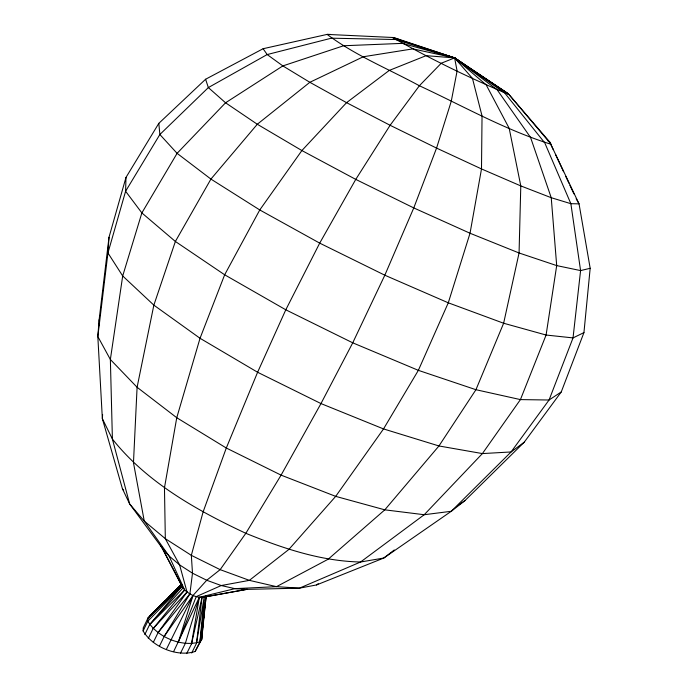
<?xml version="1.0" encoding="UTF-8"?>
<svg xmlns="http://www.w3.org/2000/svg" width="688" height="688" viewBox="0 0 688 688"><rect width="100%" height="100%" fill="white"/><g stroke="black" fill="none" stroke-linecap="round" stroke-linejoin="round"><path stroke-width="1.03" d="M125.981 177.435L125.603 191.255L107.939 252.943L97.825 336.518L102.357 418.665L122.421 488.721L129.671 503.986L161.525 547.132L169.033 555.973L179.611 564.891L192.494 573.199L206.727 580.259L221.226 585.54L234.883 588.653L246.691 589.384L299.426 588.163L316.532 584.946L383.792 558.037L451.276 511.287L464.985 500.58L524.239 442.186L561.245 391.962L583.94 332.605L590.175 268.294L579.038 203.854L549.678 141.926L508.251 93.697L454.605 57.895L393.708 37.53L327.11 34.4L263.108 48.719L205.592 79.249L158.816 123.358L125.981 177.435L109.005 237.274L99.132 319.731L97.825 336.518L110.364 359.489L137.093 387.275L176.756 417.719L226.3 448.017L281.091 475.133L335.692 496.366L384.807 509.834L424.212 514.727L451.276 511.287L511.081 451.956L524.239 442.186M143.104 630.948L143.25 627.869L147.946 618.142L181.142 584.576L147.946 618.142L147.817 621.187L143.104 630.948C152.478 647.047 177.315 657.367 195.16 651.467L201.696 639.427L206.194 595.903L204.018 615.055M102.607 414.443L102.357 418.665L112.402 439.064L129.671 503.986L144.256 521.065L169.033 555.973L184.668 590.02C189.879 594.613 197.06 598.414 204.181 597.064L247.396 589.272M109.005 237.274L107.939 252.943L122.696 275.965L153.854 305.145L200.036 338.281L257.604 372.26L320.978 403.572L383.526 428.925L438.953 445.962L482.4 453.581L511.081 451.956L549.058 400.012L573.027 337.911L580.586 270.59L570.868 203.691L544.776 142.872L504.786 93.069L454.605 57.895L392.642 37.548L398.567 39.405M160.983 545.593L182.019 586.064L147.817 621.187C157.354 637.2 182.036 647.528 199.959 641.818L201.696 639.427L205.635 596.169L199.959 641.818L195.16 651.467M199.959 641.818L204.181 597.064L196.484 643.34L191.685 653.024M201.937 633.184L202.272 630.019M202.599 626.863L202.934 623.706M203.261 620.542L203.708 616.328M204.035 613.171L204.37 610.007M204.697 606.85L205.033 603.694M205.359 600.529L205.807 596.315M201.971 633.149L202.332 629.959M202.573 627.826L203.055 623.569M203.295 621.445L203.777 617.188M196.484 643.34L202.023 597.451L246.691 589.384M159.487 646.101L164.277 636.288L189.888 593.899L192.494 573.199L191.333 555.345L203.046 512.096L226.3 448.017L257.604 372.26L285.795 309.798L319.705 243.131L355.765 179.396L390.113 125.285L419.379 85.742L441.24 63.236L454.605 57.895L508.251 93.697L551.131 144.308C505.25 129.972 462.869 105.952 419.379 85.742C388.548 68.989 355.292 55.479 327.11 34.4L330.575 34.434M186.689 653.6L191.505 643.882L199.322 597.296L234.883 588.653L276.499 586.658L299.426 588.163L360.581 562.001L383.792 558.037L394.284 549.97M191.505 643.882L202.023 597.451M148.642 618.495L149.915 615.855L165.12 600.908M144.815 634.568L149.545 624.79L182.019 586.064L184.668 590.02L153.046 628.686L148.29 638.49M153.295 642.429L158.068 632.616L187.024 592.041L179.611 564.891L165.326 538.678L144.256 521.065L133.472 462.732L137.093 387.275L153.854 305.145L175.371 241.462L210.924 179.086L257.295 124.253L309.841 82.302L363.324 56.751L412.852 48.882L454.605 57.895L508.518 94.359C468.915 77.667 430.043 58.721 392.642 37.548M166.427 649.248L193.036 595.455L206.727 580.259L220.16 569.647L245.831 533.303L281.091 475.133L320.978 403.572L352.738 342.822L384.824 275.209L413.772 207.922L436.562 148.092L451.233 101.368L457.099 71.019L454.605 57.895L395.583 39.517L331.392 38.184L267.176 54.558L208.352 87.582L159.865 134.513L125.603 191.255L141.866 212.919L175.371 241.462L224.658 274.787L285.795 309.798L352.738 342.822L418.356 370.342L475.941 389.709L520.429 399.599L549.058 400.012L561.245 391.962M173.608 651.648L199.322 597.296L185.347 643.375L180.523 653.136M164.277 636.288L193.036 595.455L178.424 641.87L196.252 596.616L221.226 585.54L249.366 580.362L276.499 586.658L328.185 559.215L384.807 509.834L438.953 445.962L475.941 389.709L503.633 323.24L519.062 252.978L520.79 185.906L509.189 128.321L486.167 84.83L454.605 57.895L402.446 43.37L343.622 45.752L282.854 65.91L225.561 102.779L177.091 153.338L141.866 212.919L122.696 275.965L110.364 359.489L112.402 439.064C146.879 482.443 196.433 510.152 245.831 533.303C282.476 548.198 320.642 561.176 360.581 562.001L424.212 514.727L482.4 453.581L520.429 399.599L546.091 335.03L556.695 265.594L551.234 197.705L530.577 137.48L497.192 89.827L454.605 57.895L444.371 55.152M158.068 632.616L189.888 593.899M153.046 628.686L187.024 592.041M181.907 584.396L147.946 618.142L182.019 586.064M184.668 590.02L149.545 624.79L182.956 587.982L160.201 544.423M168.921 597.175L172.722 593.434M177.28 588.954L179.568 586.718M316.532 584.946L318.243 583.708M458.862 504.846L464.985 500.58M583.94 332.605L573.027 337.911L546.091 335.03L503.633 323.24L448.284 302.806L384.824 275.209L319.705 243.131L259.763 209.952L210.924 179.086L177.091 153.338L159.865 134.513L158.816 123.358M149.915 615.855L151.738 615.149M590.175 268.294L580.586 270.59L556.695 265.594L519.062 252.978L470.033 233.249L413.772 207.922L355.765 179.396L301.886 150.552L257.295 124.253L225.561 102.779L208.352 87.582L205.592 79.249M475.58 72.446L454.605 57.895L426.104 55.668L389.236 70.434L346.563 102.658L301.886 150.552L259.763 209.952L224.658 274.787L200.036 338.281L176.756 417.719L164.466 487.818L165.326 538.678L191.333 555.345L220.16 569.647L249.366 580.362L288.848 549.454L335.692 496.366L383.526 428.925L418.356 370.342L448.284 302.806L470.033 233.249L481.497 168.93L482.039 115.971L472.467 78.398L454.605 57.895L452.532 57.568M399.479 39.801L404.045 41.796M499.927 88.855L504.132 91.169M547.94 140.765L549.678 141.926L553.264 149.623M478.203 74.27L481.703 76.695M454.605 57.895L456.961 60.045M263.108 48.719L267.176 54.558L282.854 65.91L309.841 82.302L346.563 102.658L390.113 125.285L436.562 148.092L481.497 168.93L520.79 185.906L551.234 197.705L570.868 203.691L579.038 203.854L576.148 198.686M122.421 488.721L123.634 490.449M555.508 154.43L563.584 171.751M565.828 176.558L568.976 183.292M569.87 185.218L573.912 193.878M99.132 319.731L99.399 325.063M201.61 636.34L201.696 639.427"/></g></svg>
